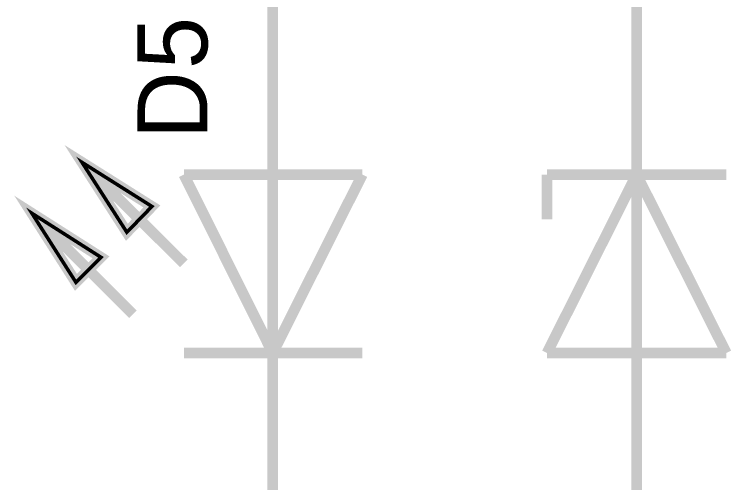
# Model space of a CAD drawing. Header units: millimetres. Extents: x 0 to 20.9, y 0 to 9.5.
# Drawn here: x 16.716 to 17.505, y 6.462 to 6.977 of the extents above; entities that cross this region are included whole.
import ezdxf

# ---------------------------------------------------------------- set-up
doc = ezdxf.new("R2010")
doc.units = ezdxf.units.MM
doc.header["$MEASUREMENT"] = 0
doc.layers.add('Sheet', color=255, linetype='Continuous')

msp = doc.modelspace()

# ---------------------------------------------------------------- linework, layer by layer
at = {"layer": 'Sheet', "const_width": 0.0118}
for points in [[(17.40015, 6.89945), (17.40015, 7.00554), (17, 7.00554), (17, 6.89945)], [(17, 6.80087), (17, 6.89945)], [(17.40015, 6.80087), (17.40015, 6.89945)], [(16.90226, 6.70313), (16.79032, 6.81424)], [(16.83961, 6.73738), (16.79032, 6.81424)], [(16.86717, 6.76578), (16.79032, 6.81424)], [(16.90226, 6.80087), (17.09857, 6.80087)], [(16.90226, 6.80087), (17, 6.60456)], [(17.09857, 6.80087), (17, 6.60456)], [(17, 6.60456), (17, 6.80087)], [(17.49872, 6.80087), (17.30157, 6.80087)], [(17.30157, 6.60456), (17.40015, 6.80087)], [(17.30157, 6.80087), (17.30157, 6.75158)], [(17.40015, 6.60456), (17.40015, 6.80087)], [(17.40015, 6.80087), (17.49872, 6.60456)], [(16.84629, 6.64716), (16.73518, 6.75827)], [(16.8112, 6.70981), (16.73518, 6.75827)], [(16.78364, 6.68225), (16.73518, 6.75827)], [(16.90226, 6.60456), (17.09857, 6.60456)], [(17, 6.60456), (17, 6.50598)], [(17.49872, 6.60456), (17.30157, 6.60456)], [(17.40015, 6.60456), (17.40015, 6.50598)], [(17.40015, 6.50598), (17.40015, 6.39989), (17, 6.39989)], [(17, 6.50598), (17, 6.39989), (17, 6.29964)]]:
    msp.add_lwpolyline(points, dxfattribs=at)
at = {"layer": 'Sheet'}
for points, const_width in [([(16.79032, 6.81424), (16.83961, 6.73738), (16.86717, 6.76578), (16.79032, 6.81424)], 0.0118), ([(16.79032, 6.81424), (16.83961, 6.73738), (16.86717, 6.76578), (16.79032, 6.81424)], 0.0039), ([(16.73518, 6.75827), (16.78364, 6.68225), (16.8112, 6.70981), (16.73518, 6.75827)], 0.0118), ([(16.73518, 6.75827), (16.78364, 6.68225), (16.8112, 6.70981), (16.73518, 6.75827)], 0.0039)]:
    msp.add_lwpolyline(points, close=True, dxfattribs=dict(at, const_width=const_width))

# ---------------------------------------------------------------- texts
for s, p in [('5', (16.92816, 6.91699)), ('D', (16.92816, 6.84013))]:
    msp.add_text(s, height=0.07686, rotation=90, dxfattribs=at).set_placement(p)

doc.saveas('drawing.dxf')
